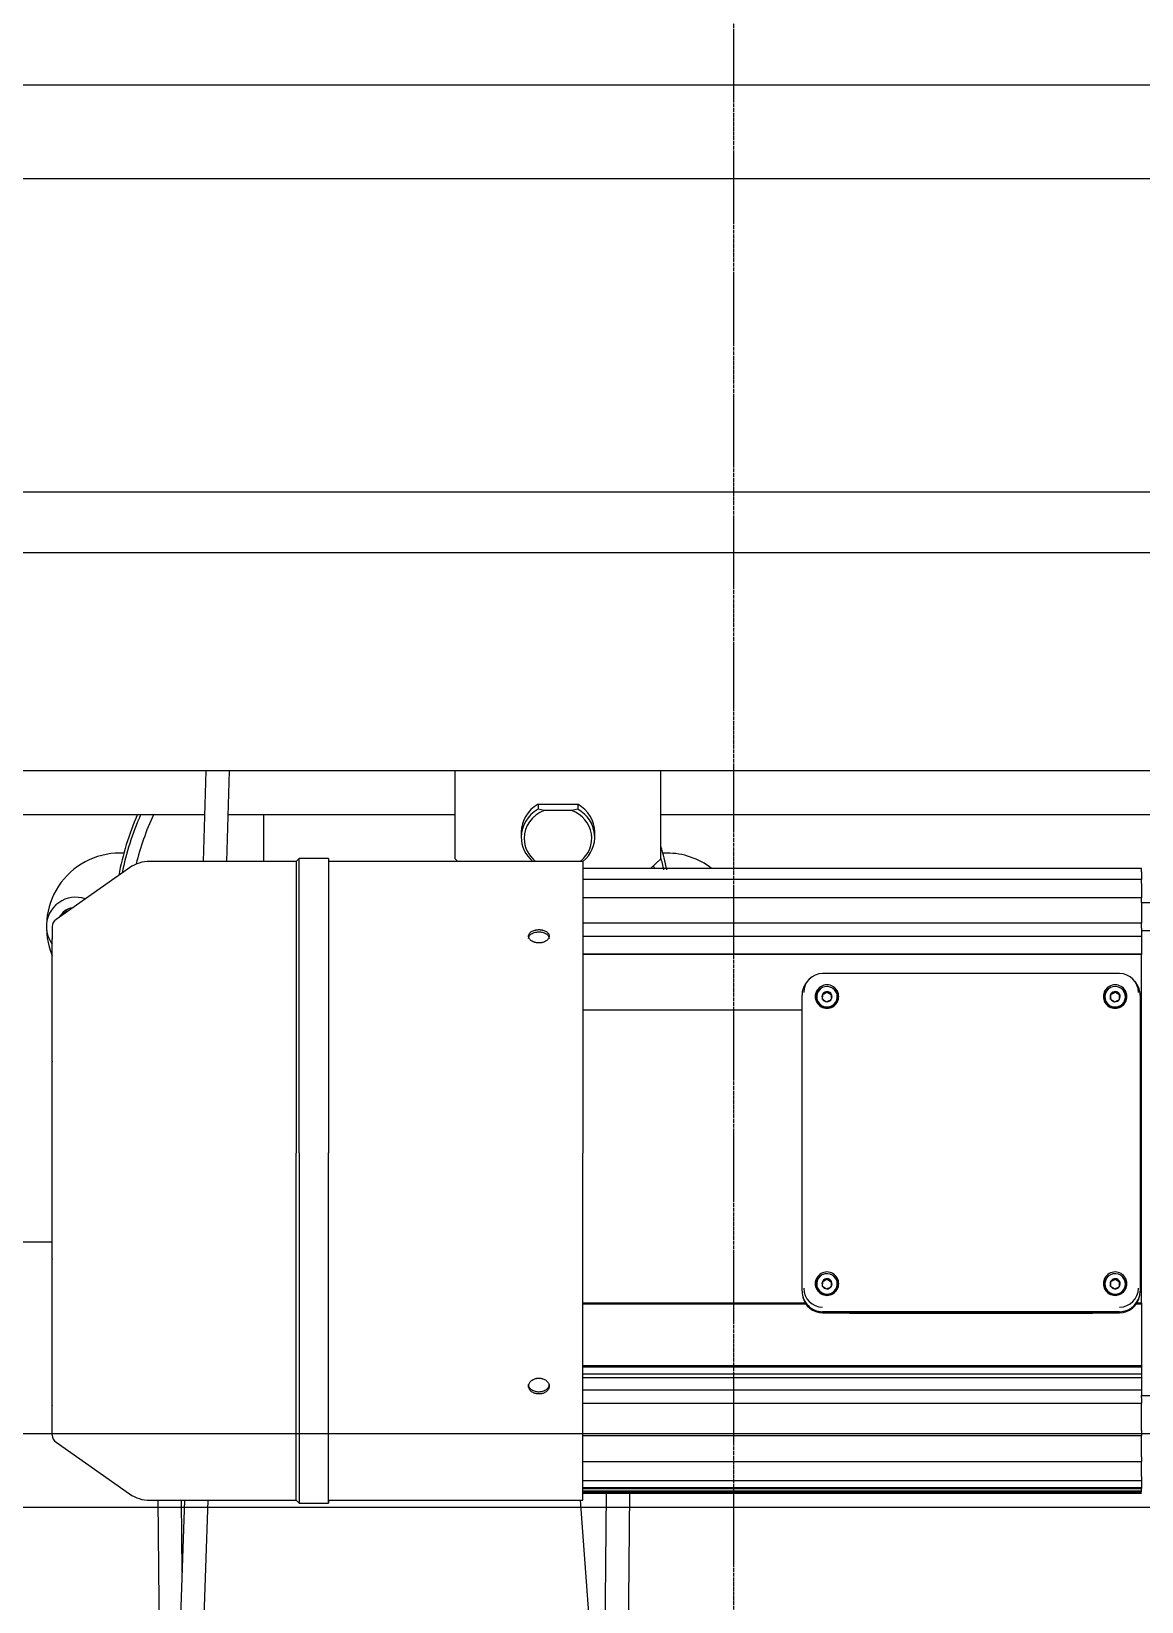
# Model space of a CAD drawing. Extents: x 220580 to 2027826, y -309201 to 71987.
# Drawn here: x 398873 to 399466, y -218289 to -217450 of the extents above; entities that cross this region are included whole.
import ezdxf

# ---------------------------------------------------------------- set-up
doc = ezdxf.new("R2010")
doc.units = 0
for name, pattern in [('20剖面图$0$DASH', [0.35, 0.25, -0.1]), ('DASH', [0.35, 0.25, -0.1]), ('DOTE', [2.42, 2, -0.2, 0.02, -0.2])]:
    doc.linetypes.add(name, pattern=pattern)
for name, color, linetype in [('!ZN3-铝板幕墙-3', 3, 'Continuous'), ('A-AXIS-DOTE', 14, 'DOTE'), ('A-LIN-V', 9, 'Continuous'), ('EWHS5T6M-1', 7, 'Continuous'), ('EWHS5T6M-3', 7, 'Continuous'), ('FHSGH10105-主梁-04', 7, 'Continuous'), ('FHSGH10105-主梁-06', 7, 'Continuous'), ('零件1^葫芦小车', 7, 'Continuous')]:
    doc.layers.add(name, color=color, linetype=linetype)

# ---------------------------------------------------------------- blocks, each defined once
blk = doc.blocks.new('5555rrrrrrrrrrr')
blk.add_line((-1631541.4, 574086.31), (-1631541.4, 574084.74))
at = {"color": 6, "linetype": 'DASH'}
blk.add_lwpolyline([(-1626925, 568562.45), (-1636625, 568562.45), (-1636625, 574792.49), (-1626925, 574792.49), (-1626925, 568562.45)], dxfattribs=at)
at = {"layer": 'A-AXIS-DOTE'}
blk.add_line((-1631325, 575655), (-1631325, 568562.45), dxfattribs=at)
at = {"layer": 'EWHS5T6M-1', "color": 7, "linetype": 'Continuous'}
for p, q in [((-1631575.97, 574427.63), (-1631575.97, 574452.49)), ((-1631650.86, 574432.06), (-1631652.97, 574432.06)), ((-1631360.69, 574432.06), (-1631362.81, 574432.06)), ((-1631689.12, 574224.22), (-1631811.69, 574224.22)), ((-1631689.12, 574224.22), (-1631805.81, 574224.22))]:
    blk.add_line(p, q, dxfattribs=at)
for centre, radius, start, end in [((-1631506.83, 574392.78), 149.29, 156.42182, 169.44094), ((-1631506.83, 574392.78), 147.71, 156.15553, 168.81591), ((-1631506.83, 574392.78), 141.43, 155.02503, 166.35263), ((-1631652.97, 574392.78), 39.29, 90, 203.07392), ((-1631506.83, 574392.78), 149.29, 11.75939, 16.68559), ((-1631360.69, 574392.78), 39.29, 52.41138, 90), ((-1631506.83, 574392.78), 147.71, 11.8863, 14.5143), ((-1631676.55, 574392.78), 15.71, 71.02327, 180), ((-1631676.55, 574392.78), 10.21, 99.79507, 150.20493), ((-1631676.55, 574392.78), 9.43, 113.57639, 136.42361), ((-1631676.55, 574392.78), 15.71, 180, 216.86989)]:
    blk.add_arc(centre, radius, start, end, dxfattribs=at)
at = {"layer": 'EWHS5T6M-3', "color": 7, "linetype": 'Continuous'}
for p, q in [((-1631000.83, 574624.92), (-1631915.4, 574624.92)), ((-1631000.83, 574624.92), (-1631915.4, 574624.92)), ((-1631000.83, 574476.06), (-1631915.4, 574476.06)), ((-1631473.83, 574429), (-1631473.83, 574476.06)), ((-1631363.83, 574429), (-1631363.83, 574476.06)), ((-1631429.49, 574458.19), (-1631429.49, 574455.54)), ((-1631429.49, 574458.19), (-1631408.17, 574458.19)), ((-1631408.17, 574458.19), (-1631408.17, 574455.54)), ((-1631426.2, 574454.87), (-1631429.49, 574455.54)), ((-1631411.46, 574454.87), (-1631426.2, 574454.87)), ((-1631408.17, 574455.54), (-1631411.46, 574454.87)), ((-1631438.47, 574443.24), (-1631438.47, 574440.58)), ((-1631399.19, 574440.58), (-1631399.19, 574443.24)), ((-1631647.76, 574424.22), (-1631687.11, 574396.66)), ((-1631558.69, 574427.63), (-1631636.94, 574427.63)), ((-1631557.12, 574429.2), (-1631558.69, 574427.63)), ((-1631558.69, 574427.63), (-1631558.69, 574271.84)), ((-1631557.12, 574271.98), (-1631557.12, 574429.2)), ((-1631541.4, 574429.2), (-1631557.12, 574429.2)), ((-1631541.4, 574429.2), (-1631541.4, 574271.98)), ((-1631405.47, 574427.63), (-1631541.4, 574427.63)), ((-1631473.83, 574429), (-1631472.32, 574427.63)), ((-1631405.47, 574427.63), (-1631405.47, 574271.84)), ((-1631106.9, 574423.91), (-1631405.47, 574423.91)), ((-1631363.83, 574429), (-1631369.45, 574423.91)), ((-1631106.9, 574421.98), (-1631106.9, 574423.91)), ((-1631106.9, 574418.01), (-1631405.47, 574418.01)), ((-1631106.9, 574421.98), (-1631106.9, 574418.01)), ((-1631106.9, 574415.82), (-1631106.9, 574418.01)), ((-1631106.9, 574415.82), (-1631106.9, 574408.19)), ((-1631106.9, 574408.19), (-1631405.47, 574408.19)), ((-1631106.9, 574405.75), (-1631106.9, 574408.19)), ((-1631106.9, 574405.75), (-1631106.9, 574394.69)), ((-1631091.19, 574405.47), (-1631106.9, 574405.47)), ((-1631689.12, 574392.8), (-1631689.12, 574386.23)), ((-1631106.9, 574394.69), (-1631405.47, 574394.69)), ((-1631106.9, 574392.01), (-1631106.9, 574394.69)), ((-1631106.9, 574392.01), (-1631106.9, 574390.61)), ((-1631106.9, 574390.61), (-1631106.9, 574390.46)), ((-1631081.76, 574390.61), (-1631106.9, 574390.61)), ((-1631106.9, 574390.46), (-1631106.9, 574377.84)), ((-1631689.12, 574386.13), (-1631689.12, 574386.23)), ((-1631689.12, 574320.82), (-1631689.12, 574386.13)), ((-1631106.9, 574387.44), (-1631405.47, 574387.44)), ((-1631405.47, 574378.25), (-1631106.9, 574378.25)), ((-1631106.9, 574377.84), (-1631405.47, 574377.84)), ((-1631106.9, 574377.01), (-1631106.9, 574377.84)), ((-1631106.9, 574348.31), (-1631106.9, 574377.01)), ((-1631118.69, 574367.71), (-1631277.4, 574367.71)), ((-1631288.4, 574198.03), (-1631288.4, 574356.15)), ((-1631285.48, 574363.68), (-1631286.21, 574362.71)), ((-1631277.47, 574353.87), (-1631277.33, 574356.58)), ((-1631277.33, 574356.58), (-1631274.9, 574357.81)), ((-1631277.33, 574356.58), (-1631277.33, 574356.85)), ((-1631274.9, 574357.81), (-1631274.9, 574358.08)), ((-1631274.9, 574357.81), (-1631272.62, 574356.33)), ((-1631123.47, 574353.87), (-1631123.33, 574356.58)), ((-1631123.33, 574356.58), (-1631120.9, 574357.81)), ((-1631123.33, 574356.58), (-1631123.33, 574356.85)), ((-1631120.9, 574357.81), (-1631120.9, 574358.08)), ((-1631120.9, 574357.81), (-1631118.62, 574356.33)), ((-1631109.88, 574362.71), (-1631110.61, 574363.68)), ((-1631107.69, 574356.15), (-1631107.69, 574198.03)), ((-1631405.47, 574348.31), (-1631288.4, 574348.31)), ((-1631280.55, 574355.32), (-1631280.55, 574354.82)), ((-1631269.55, 574354.82), (-1631269.55, 574355.32)), ((-1631126.55, 574355.32), (-1631126.55, 574354.82)), ((-1631115.55, 574354.82), (-1631115.55, 574355.32)), ((-1631107.69, 574348.31), (-1631106.9, 574348.31)), ((-1631106.9, 574191.76), (-1631106.9, 574348.31)), ((-1631689.12, 574320.82), (-1631689.12, 574320.53)), ((-1631689.12, 574268.81), (-1631689.12, 574320.53)), ((-1631689.12, 574215.22), (-1631689.12, 574268.81)), ((-1631558.69, 574086.31), (-1631558.69, 574271.84)), ((-1631557.12, 574271.98), (-1631557.12, 574084.74)), ((-1631541.4, 574084.74), (-1631541.4, 574271.98)), ((-1631405.47, 574086.31), (-1631405.47, 574271.84)), ((-1631689.12, 574215.22), (-1631689.12, 574224.22)), ((-1631689.12, 574137.08), (-1631689.12, 574214.91)), ((-1631689.12, 574137.08), (-1631689.12, 574214.91)), ((-1631280.55, 574201.9), (-1631280.55, 574201.41)), ((-1631277.47, 574200.46), (-1631277.33, 574203.16)), ((-1631277.33, 574203.16), (-1631274.9, 574204.39)), ((-1631277.33, 574203.16), (-1631277.33, 574203.44)), ((-1631274.9, 574204.39), (-1631274.9, 574204.67)), ((-1631274.9, 574204.39), (-1631272.62, 574202.91)), ((-1631269.55, 574201.41), (-1631269.55, 574201.9)), ((-1631126.55, 574201.9), (-1631126.55, 574201.41)), ((-1631123.47, 574200.46), (-1631123.33, 574203.16)), ((-1631123.33, 574203.16), (-1631120.9, 574204.39)), ((-1631123.33, 574203.16), (-1631123.33, 574203.44)), ((-1631120.9, 574204.39), (-1631120.9, 574204.67)), ((-1631120.9, 574204.39), (-1631118.62, 574202.91)), ((-1631115.55, 574201.41), (-1631115.55, 574201.9)), ((-1631405.47, 574191.76), (-1631286.71, 574191.76)), ((-1631405.47, 574191.22), (-1631286.35, 574191.22)), ((-1631288.18, 574195.85), (-1631288.05, 574195.19)), ((-1631109.74, 574191.22), (-1631106.9, 574191.22)), ((-1631109.39, 574191.76), (-1631106.9, 574191.76)), ((-1631108.04, 574195.19), (-1631107.91, 574195.85)), ((-1631106.9, 574191.76), (-1631106.9, 574191.22)), ((-1631106.9, 574191.22), (-1631106.9, 574159.35)), ((-1631277.4, 574187.08), (-1631118.69, 574187.08)), ((-1631277.4, 574186.53), (-1631118.69, 574186.53)), ((-1631262.23, 574186.28), (-1631133.86, 574186.28)), ((-1631405.47, 574158.24), (-1631106.9, 574158.24)), ((-1631405.47, 574157.63), (-1631106.9, 574157.63)), ((-1631106.9, 574159.35), (-1631106.9, 574158.24)), ((-1631106.9, 574158.65), (-1631106.9, 574142.59)), ((-1631106.9, 574153.76), (-1631405.47, 574153.76)), ((-1631106.9, 574151.78), (-1631405.47, 574151.78)), ((-1631106.9, 574145.05), (-1631405.47, 574145.05)), ((-1631405.47, 574138.16), (-1631106.9, 574138.16)), ((-1631106.9, 574142.59), (-1631106.9, 574142.34)), ((-1631106.9, 574141.08), (-1631106.9, 574142.34)), ((-1631106.9, 574142.34), (-1631081.76, 574142.34)), ((-1631106.9, 574141.08), (-1631106.9, 574138.16)), ((-1631106.9, 574123.67), (-1631106.9, 574138.16)), ((-1631689.12, 574121.14), (-1631689.12, 574136.93)), ((-1631689.12, 574121.14), (-1631689.12, 574136.93)), ((-1631106.9, 574123.67), (-1631106.9, 574120.96)), ((-1631687.11, 574117.28), (-1631647.76, 574089.72)), ((-1631687.11, 574117.28), (-1631647.76, 574089.72)), ((-1631405.47, 574120.96), (-1631106.9, 574120.96)), ((-1631106.9, 574109.55), (-1631106.9, 574120.96)), ((-1631405.47, 574107.07), (-1631106.9, 574107.07)), ((-1631106.9, 574109.55), (-1631106.9, 574107.07)), ((-1631106.9, 574108.47), (-1631106.9, 574107.07)), ((-1631106.9, 574099.05), (-1631106.9, 574107.07)), ((-1631106.9, 574099.05), (-1631106.9, 574107.07)), ((-1631405.47, 574096.83), (-1631106.9, 574096.83)), ((-1631106.9, 574099.05), (-1631106.9, 574096.83)), ((-1631106.9, 574099.05), (-1631106.9, 574096.83)), ((-1631106.9, 574096.83), (-1631106.9, 574093.21)), ((-1631106.9, 574096.83), (-1631106.9, 574093.21)), ((-1631405.47, 574093.21), (-1631106.9, 574093.21)), ((-1631405.47, 574092.55), (-1631106.9, 574092.55)), ((-1631405.47, 574091.39), (-1631106.9, 574091.39)), ((-1631405.47, 574090.74), (-1631106.9, 574090.74)), ((-1631405.47, 574090.03), (-1631106.9, 574090.03)), ((-1631405.47, 574086.31), (-1631405.47, 574090.03)), ((-1631405.47, 574090.03), (-1631106.9, 574090.03)), ((-1631106.9, 574093.21), (-1631106.9, 574092.55)), ((-1631106.9, 574093.21), (-1631106.9, 574092.55)), ((-1631106.9, 574091.39), (-1631106.9, 574092.55)), ((-1631106.9, 574091.39), (-1631106.9, 574092.55)), ((-1631106.9, 574090.74), (-1631106.9, 574091.39)), ((-1631106.9, 574090.74), (-1631106.9, 574091.39)), ((-1631636.94, 574086.31), (-1631558.69, 574086.31)), ((-1631636.94, 574086.31), (-1631558.69, 574086.31)), ((-1631558.69, 574086.31), (-1631557.12, 574084.74)), ((-1631558.69, 574086.31), (-1631557.12, 574084.74)), ((-1631557.12, 574084.74), (-1631541.4, 574084.74)), ((-1631557.12, 574084.74), (-1631541.4, 574084.74)), ((-1631541.4, 574086.31), (-1631405.47, 574086.31)), ((-1631541.4, 574086.31), (-1631405.47, 574086.31))]:
    blk.add_line(p, q, dxfattribs=at)
for centre, radius, start, end in [((-1631636.94, 574408.77), 18.86, 90, 125), ((-1631684.4, 574392.8), 4.71, 125, 180), ((-1631683.59, 574386.13), 5.52, 178.70502, 180.00005), ((-1631816.24, 574384.27), 539.61, 356.7996, 357.08751), ((-1631290.93, 574386.71), 32.81, 294.49157, 299.24243), ((-1631254.83, 574386.56), 34.84, 234.81915, 239.29072), ((-1631818.5, 574384.39), 546.59, 356.80144, 357.08567), ((-1631662.24, 574384.27), 539.61, 356.7996, 357.08751), ((-1631136.93, 574386.71), 32.81, 294.49157, 299.24243), ((-1631100.83, 574386.56), 34.84, 234.81915, 239.29072), ((-1631664.5, 574384.39), 546.59, 356.80144, 357.08567), ((-1631257.38, 574382.65), 34.88, 234.82126, 239.28861), ((-1631288.8, 574382.54), 32.83, 294.49322, 299.24078), ((-1631103.38, 574382.65), 34.88, 234.82126, 239.28861), ((-1631134.8, 574382.54), 32.83, 294.49322, 299.24078), ((-1631658.46, 574320.53), 30.66, 179.45038, 180.00076), ((-1631658.46, 574215.22), 30.66, 179.99924, 180.54961), ((-1631658.46, 574215.22), 30.66, 179.99924, 180.54961), ((-1631816.24, 574230.85), 539.61, 356.7996, 357.08751), ((-1631257.38, 574229.24), 34.88, 234.82126, 239.28861), ((-1631290.93, 574233.29), 32.81, 294.49157, 299.24243), ((-1631288.8, 574229.13), 32.83, 294.49322, 299.24078), ((-1631254.83, 574233.15), 34.84, 234.81915, 239.29072), ((-1631818.5, 574230.98), 546.59, 356.80144, 357.08567), ((-1631662.24, 574230.85), 539.61, 356.7996, 357.08751), ((-1631103.38, 574229.24), 34.88, 234.82126, 239.28861), ((-1631136.93, 574233.29), 32.81, 294.49157, 299.24243), ((-1631134.8, 574229.13), 32.83, 294.49322, 299.24078), ((-1631100.83, 574233.15), 34.84, 234.81915, 239.29072), ((-1631664.5, 574230.98), 546.59, 356.80144, 357.08567), ((-1631262.41, 574189.39), 3.12, 258.83111, 273.32477), ((-1631133.68, 574189.39), 3.12, 266.6761, 281.16801), ((-1631683.59, 574137.08), 5.52, 179.99995, 181.29498), ((-1631683.59, 574137.08), 5.52, 179.99995, 181.29498), ((-1631684.4, 574121.14), 4.71, 180, 235), ((-1631684.4, 574121.14), 4.71, 180, 235), ((-1631636.94, 574105.17), 18.86, 235, 270), ((-1631636.94, 574105.17), 18.86, 235, 270)]:
    blk.add_arc(centre, radius, start, end, dxfattribs=at)
for centre, major_axis, ratio, start_param, end_param in [((-1631418.83, 574443.24), (-19.64, 0), 0.906308, 5.285902, 6.283185), ((-1631418.83, 574443.24), (-19.64, 0), 0.906308, 3.141593, 4.138876), ((-1631418.83, 574440.58), (19.64, 0), 0.906308, 2.144309, 3.141593), ((-1631418.83, 574439.92), (18.07, 0), 0.906308, 1.990908, 3.141593), ((-1631418.83, 574439.92), (-18.07, 0), 0.906308, 2.292842, 4.292278), ((-1631418.83, 574440.58), (-19.64, 0), 0.906308, 2.318559, 4.138876), ((-1631418.83, 574440.58), (-19.64, 0), 0.906308, 0, 0.814997), ((-1631418.83, 574439.92), (-18.07, 0), 0.906308, 0, 0.84875), ((-1631300.97, 574462.54), (78.57, 0), 0.906308, 3.692209, 3.714995), ((-1631277.4, 574357.66), (-10.09, 0), 0.996195, 4.712389, 6.283185), ((-1631118.69, 574357.66), (-10.09, 0), 0.996195, 3.141593, 4.712389), ((-1631277.4, 574356.15), (-11, 0), 0.996195, 5.640904, 6.283185), ((-1631275.05, 574355.44), (6.29, 0), 0.996195, 1.570796, 4.712389), ((-1631275.05, 574354.82), (5.92, 0), 0.996195, 2.123451, 3.742624), ((-1631275.05, 574355.32), (5.5, 0), 0.996195, 1.517654, 4.659247), ((-1631275.05, 574355.37), (2.72, 0), 0.996195, 2.564851, 3.612049), ((-1631275.05, 574355.37), (2.72, 0), 0.996195, 1.517654, 2.564851), ((-1631275.05, 574355.32), (-5.5, 0), 0.996195, 1.517654, 4.659247), ((-1631275.05, 574355.44), (-6.29, 0), 0.996195, 1.570796, 4.712389), ((-1631275.05, 574355.37), (2.72, 0), 0.996195, 0.470456, 1.517654), ((-1631275.05, 574355.37), (-2.72, 0), 0.996195, 2.564851, 3.612049), ((-1631275.05, 574354.82), (-5.92, 0), 0.996195, 2.540562, 4.159734), ((-1631121.05, 574355.44), (6.29, 0), 0.996195, 1.570796, 4.712389), ((-1631121.05, 574354.82), (5.92, 0), 0.996195, 2.123451, 3.742624), ((-1631121.05, 574355.32), (5.5, 0), 0.996195, 1.517654, 4.659247), ((-1631121.05, 574355.37), (2.72, 0), 0.996195, 2.564851, 3.612049), ((-1631121.05, 574355.37), (2.72, 0), 0.996195, 1.517654, 2.564851), ((-1631121.05, 574355.32), (-5.5, 0), 0.996195, 1.517654, 4.659247), ((-1631121.05, 574355.44), (-6.29, 0), 0.996195, 1.570796, 4.712389), ((-1631121.05, 574355.37), (2.72, 0), 0.996195, 0.470456, 1.517654), ((-1631121.05, 574355.37), (-2.72, 0), 0.996195, 2.564851, 3.612049), ((-1631121.05, 574354.82), (-5.92, 0), 0.996195, 2.540562, 4.159734), ((-1631118.69, 574356.15), (11, 0), 0.996195, 0, 0.642281), ((-1631275.05, 574354.82), (5.5, 0), 0.996195, 3.141593, 4.659247), ((-1631275.05, 574355.37), (-2.72, 0), 0.996195, 0.470456, 1.517654), ((-1631275.05, 574354.82), (-5.5, 0), 0.996195, 1.517654, 3.141593), ((-1631275.05, 574355.37), (-2.72, 0), 0.996195, 1.517654, 2.564851), ((-1631121.05, 574354.82), (5.5, 0), 0.996195, 3.141593, 4.659247), ((-1631121.05, 574355.37), (-2.72, 0), 0.996195, 0.470456, 1.517654), ((-1631121.05, 574354.82), (-5.5, 0), 0.996195, 1.517654, 3.141593), ((-1631121.05, 574355.37), (-2.72, 0), 0.996195, 1.517654, 2.564851), ((-1631275.05, 574202.03), (6.29, 0), 0.996195, 1.570796, 4.712389), ((-1631275.05, 574201.41), (5.92, 0), 0.996195, 2.123451, 3.742624), ((-1631275.05, 574201.9), (5.5, 0), 0.996195, 1.517654, 4.659247), ((-1631275.05, 574201.9), (-5.5, 0), 0.996195, 1.517654, 4.659247), ((-1631275.05, 574202.03), (-6.29, 0), 0.996195, 1.570796, 4.712389), ((-1631275.05, 574201.41), (-5.92, 0), 0.996195, 2.540562, 4.159734), ((-1631121.05, 574202.03), (6.29, 0), 0.996195, 1.570796, 4.712389), ((-1631121.05, 574201.41), (5.92, 0), 0.996195, 2.123451, 3.742624), ((-1631121.05, 574201.9), (5.5, 0), 0.996195, 1.517654, 4.659247), ((-1631121.05, 574201.9), (-5.5, 0), 0.996195, 1.517654, 4.659247), ((-1631121.05, 574202.03), (-6.29, 0), 0.996195, 1.570796, 4.712389), ((-1631121.05, 574201.41), (-5.92, 0), 0.996195, 2.540562, 4.159734), ((-1631277.4, 574198.03), (-11, 0), 0.996195, 6.283185, 7.853982), ((-1631277.4, 574199.55), (10.09, 0), 0.996195, 3.141593, 4.712389), ((-1631275.05, 574201.41), (5.5, 0), 0.996195, 3.141593, 4.659247), ((-1631275.05, 574201.96), (2.72, 0), 0.996195, 2.564851, 3.612049), ((-1631275.05, 574201.96), (-2.72, 0), 0.996195, 0.470456, 1.517654), ((-1631275.05, 574201.96), (2.72, 0), 0.996195, 1.517654, 2.564851), ((-1631275.05, 574201.41), (-5.5, 0), 0.996195, 1.517654, 3.141593), ((-1631275.05, 574201.96), (-2.72, 0), 0.996195, 1.517654, 2.564851), ((-1631275.05, 574201.96), (2.72, 0), 0.996195, 0.470456, 1.517654), ((-1631275.05, 574201.96), (-2.72, 0), 0.996195, 2.564851, 3.612049), ((-1631121.05, 574201.41), (5.5, 0), 0.996195, 3.141593, 4.659247), ((-1631121.05, 574201.96), (2.72, 0), 0.996195, 2.564851, 3.612049), ((-1631121.05, 574201.96), (-2.72, 0), 0.996195, 0.470456, 1.517654), ((-1631121.05, 574201.96), (2.72, 0), 0.996195, 1.517654, 2.564851), ((-1631121.05, 574201.41), (-5.5, 0), 0.996195, 1.517654, 3.141593), ((-1631121.05, 574201.96), (-2.72, 0), 0.996195, 1.517654, 2.564851), ((-1631121.05, 574201.96), (2.72, 0), 0.996195, 0.470456, 1.517654), ((-1631121.05, 574201.96), (-2.72, 0), 0.996195, 2.564851, 3.612049), ((-1631118.69, 574199.55), (10.09, 0), 0.996195, 4.712389, 6.283185), ((-1631118.69, 574198.03), (11, 0), 0.996195, 4.712389, 6.283185), ((-1631277.4, 574197.35), (-10.86, 0), 0.996195, 0.20086, 1.570796), ((-1631118.69, 574197.35), (-10.86, 0), 0.996195, 1.570796, 2.940732)]:
    blk.add_ellipse(centre, major_axis=major_axis, ratio=ratio, start_param=start_param, end_param=end_param, dxfattribs=at)
for points, knots in [([(-1631429.05, 574384.1), (-1631429.14, 574384.1), (-1631429.32, 574384.1), (-1631429.58, 574384.11), (-1631429.85, 574384.14), (-1631430.21, 574384.18), (-1631430.65, 574384.25), (-1631431.15, 574384.37), (-1631431.64, 574384.53), (-1631432.26, 574384.77), (-1631432.96, 574385.15), (-1631433.65, 574385.7), (-1631434.16, 574386.33), (-1631434.48, 574387.01), (-1631434.58, 574387.7), (-1631434.48, 574388.39), (-1631434.16, 574389.05), (-1631433.65, 574389.66), (-1631432.96, 574390.18), (-1631432.12, 574390.61), (-1631431.32, 574390.88), (-1631430.65, 574391.03), (-1631430.12, 574391.11), (-1631429.59, 574391.16), (-1631429.23, 574391.17), (-1631429.05, 574391.17)], [0, 0, 0, 0, 0.015617, 0.031217, 0.046838, 0.062519, 0.093859, 0.125183, 0.156348, 0.187563, 0.250185, 0.312521, 0.375062, 0.437522, 0.499933, 0.562494, 0.624855, 0.687415, 0.749875, 0.812345, 0.87492, 0.906097, 0.937303, 0.968653, 1, 1, 1, 1]), ([(-1631434.55, 574386.5), (-1631434.55, 574386.9), (-1631434.3, 574387.81), (-1631433.2, 574388.91), (-1631431.68, 574389.6), (-1631430.31, 574389.92), (-1631429.44, 574389.95), (-1631429.05, 574389.96)], [0.500163, 0.500163, 0.500163, 0.500163, 0.6080037, 0.7495025, 0.8480688, 0.931583, 1, 1, 1, 1]), ([(-1631429.05, 574391.17), (-1631428.94, 574391.17), (-1631428.74, 574391.17), (-1631428.43, 574391.15), (-1631428.13, 574391.12), (-1631427.82, 574391.09), (-1631427.53, 574391.04), (-1631427.23, 574390.98), (-1631426.7, 574390.86), (-1631425.97, 574390.61), (-1631425.13, 574390.18), (-1631424.44, 574389.66), (-1631423.93, 574389.06), (-1631423.62, 574388.4), (-1631423.51, 574387.71), (-1631423.61, 574387.01), (-1631423.93, 574386.33), (-1631424.44, 574385.71), (-1631425.13, 574385.15), (-1631425.96, 574384.7), (-1631426.76, 574384.41), (-1631427.44, 574384.25), (-1631427.97, 574384.16), (-1631428.5, 574384.11), (-1631428.86, 574384.1), (-1631429.05, 574384.1)], [0, 0, 0, 0, 0.017969, 0.035808, 0.053574, 0.071324, 0.089115, 0.107004, 0.125048, 0.18751, 0.2499, 0.312443, 0.374783, 0.437331, 0.499754, 0.56222, 0.624775, 0.687117, 0.749694, 0.81201, 0.874549, 0.905951, 0.937122, 0.96837, 1, 1, 1, 1]), ([(-1631429.05, 574389.96), (-1631428.76, 574389.96), (-1631428.14, 574389.94), (-1631427.16, 574389.78), (-1631426.11, 574389.47), (-1631424.82, 574388.84), (-1631423.79, 574387.81), (-1631423.55, 574386.9), (-1631423.55, 574386.5), (-1631423.55, 574386.5)], [0, 0, 0, 0, 0.0498308, 0.1081871, 0.1750598, 0.2504376, 0.3920247, 0.4999332, 0.5001595, 0.5001595, 0.5001595, 0.5001595]), ([(-1631429.05, 574143.12), (-1631429.14, 574143.12), (-1631429.32, 574143.12), (-1631429.58, 574143.14), (-1631429.85, 574143.16), (-1631430.21, 574143.21), (-1631430.65, 574143.29), (-1631431.15, 574143.42), (-1631431.64, 574143.6), (-1631432.26, 574143.87), (-1631432.96, 574144.3), (-1631433.65, 574144.94), (-1631434.16, 574145.66), (-1631434.48, 574146.45), (-1631434.58, 574147.27), (-1631434.48, 574148.1), (-1631434.16, 574148.9), (-1631433.65, 574149.65), (-1631432.96, 574150.3), (-1631432.12, 574150.84), (-1631431.32, 574151.17), (-1631430.65, 574151.37), (-1631430.12, 574151.47), (-1631429.59, 574151.53), (-1631429.23, 574151.54), (-1631429.05, 574151.54)], [0, 0, 0, 0, 0.015617, 0.031217, 0.046838, 0.062519, 0.093859, 0.125183, 0.156348, 0.187563, 0.250185, 0.312521, 0.375062, 0.437522, 0.499933, 0.562494, 0.624855, 0.687415, 0.749875, 0.812345, 0.87492, 0.906097, 0.937303, 0.968653, 1, 1, 1, 1]), ([(-1631429.05, 574144.13), (-1631429.33, 574144.14), (-1631429.95, 574144.16), (-1631430.93, 574144.35), (-1631431.98, 574144.72), (-1631433.27, 574145.48), (-1631434.3, 574146.72), (-1631434.55, 574147.81), (-1631434.55, 574148.28), (-1631434.55, 574148.28)], [0, 0, 0, 0, 0.0496998, 0.1080452, 0.1750266, 0.2506324, 0.3922836, 0.5000874, 0.500163, 0.500163, 0.500163, 0.500163]), ([(-1631429.05, 574151.54), (-1631428.94, 574151.54), (-1631428.74, 574151.54), (-1631428.43, 574151.52), (-1631428.13, 574151.49), (-1631427.82, 574151.44), (-1631427.53, 574151.38), (-1631427.23, 574151.31), (-1631426.7, 574151.15), (-1631425.97, 574150.84), (-1631425.13, 574150.3), (-1631424.44, 574149.65), (-1631423.93, 574148.91), (-1631423.62, 574148.11), (-1631423.51, 574147.28), (-1631423.61, 574146.45), (-1631423.93, 574145.66), (-1631424.44, 574144.94), (-1631425.13, 574144.31), (-1631425.96, 574143.79), (-1631426.76, 574143.47), (-1631427.44, 574143.29), (-1631427.97, 574143.19), (-1631428.5, 574143.13), (-1631428.86, 574143.12), (-1631429.05, 574143.12)], [0, 0, 0, 0, 0.017969, 0.035808, 0.053574, 0.071324, 0.089115, 0.107004, 0.125048, 0.18751, 0.2499, 0.312443, 0.374783, 0.437331, 0.499754, 0.56222, 0.624775, 0.687117, 0.749694, 0.81201, 0.874549, 0.905951, 0.937122, 0.96837, 1, 1, 1, 1]), ([(-1631423.55, 574148.28), (-1631423.55, 574147.81), (-1631423.79, 574146.72), (-1631424.89, 574145.4), (-1631426.41, 574144.57), (-1631427.78, 574144.19), (-1631428.65, 574144.15), (-1631429.05, 574144.13)], [0.5001595, 0.5001595, 0.5001595, 0.5001595, 0.6077712, 0.7492495, 0.8479785, 0.9315772, 1, 1, 1, 1])]:
    blk.add_open_spline(points, degree=3, knots=knots, dxfattribs=at)
at = {"layer": 'FHSGH10105-主梁-04', "color": 7, "linetype": 'Continuous'}
blk.add_line((-1627050.25, 574592.49), (-1636490.71, 574592.49), dxfattribs=at)
at = {"layer": 'FHSGH10105-主梁-06', "color": 7, "linetype": 'Continuous'}
for p, q in [((-1631607.77, 574452.49), (-1631929.55, 574452.49)), ((-1631473.83, 574452.49), (-1631595.13, 574452.49)), ((-1631000.05, 574452.49), (-1631363.83, 574452.49)), ((-1627254.04, 574121.78), (-1636295.96, 574121.78)), ((-1627260.71, 574082.49), (-1636289.29, 574082.49))]:
    blk.add_line(p, q, dxfattribs=at)
at = {"layer": '零件1^葫芦小车', "color": 7, "linetype": 'Continuous'}
for p, q in [((-1631607.08, 574476.06), (-1631608.5, 574427.63)), ((-1631595.86, 574427.63), (-1631594.44, 574476.06)), ((-1631393.06, 574090.03), (-1631394.86, 573907.68)), ((-1631382.14, 573916.21), (-1631380.43, 574090.03)), ((-1631632.63, 574086.31), (-1631631.04, 573914.89)), ((-1631618.51, 574086.31), (-1631628.98, 573779.4)), ((-1631619.64, 574047.92), (-1631619.99, 574086.31)), ((-1631616.33, 573779.93), (-1631605.87, 574086.31)), ((-1631384.24, 573783.36), (-1631406.82, 574086.31))]:
    blk.add_line(p, q, dxfattribs=at)
blk = doc.blocks.new('20250828132035')
at = {"color": 6, "linetype": '20剖面图$0$DASH'}
blk.add_lwpolyline([(-600, 319.96), (-10300, 319.96), (-10300, 6550), (-600, 6550), (-600, 319.96)], dxfattribs=at)
blk = doc.blocks.new('A$Cd368c47f')
at = {"ltscale": 30}
blk.add_blockref('20250828132035', (200, 0), dxfattribs=at)

msp = doc.modelspace()

# ---------------------------------------------------------------- block references
at = {"layer": 'A-LIN-V'}
msp.add_blockref('5555rrrrrrrrrrr', (2030573.19, -792321.46), dxfattribs=at)

# ---------------------------------------------------------------- next in the draw order: block references
at = {"layer": '!ZN3-铝板幕墙-3', "ltscale": 2000}
msp.add_blockref('A$Cd368c47f', (404048.19, -224028.97), dxfattribs=at)

doc.saveas('drawing.dxf')
